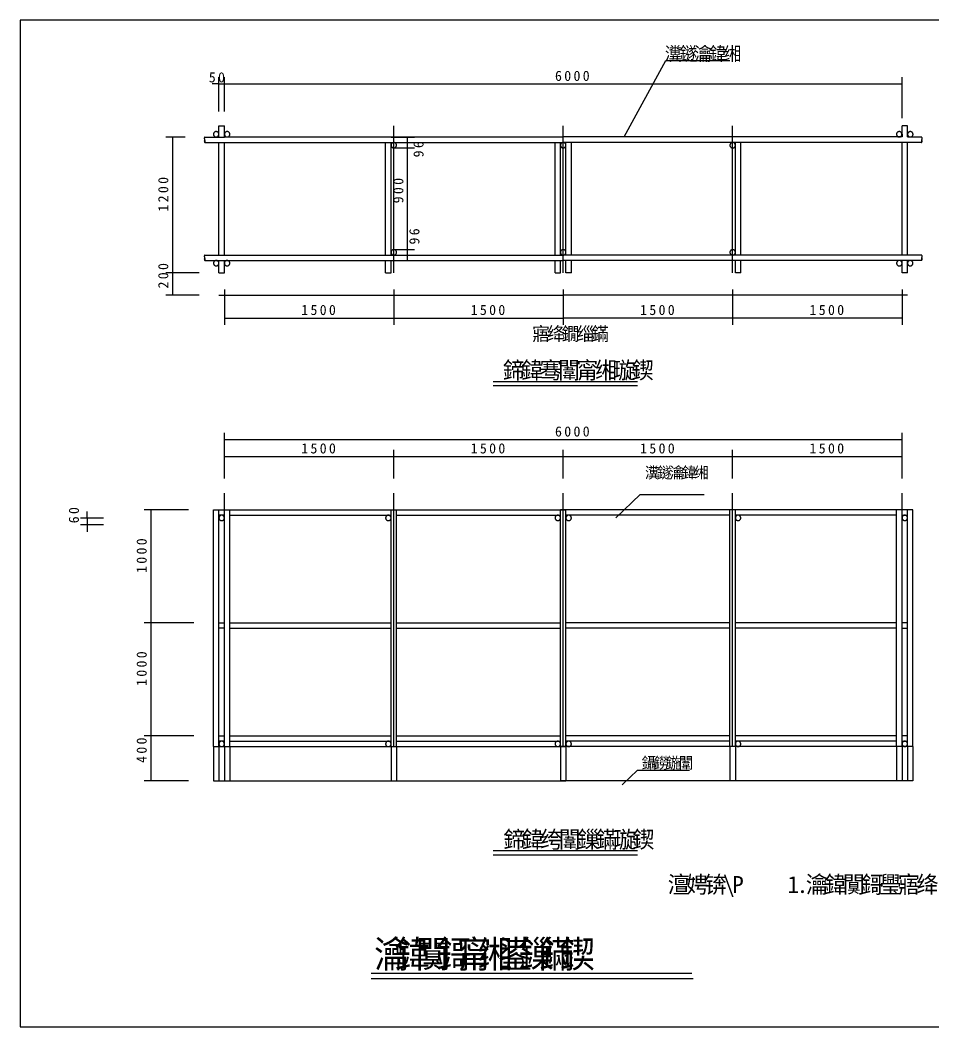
# Model space of a CAD drawing. Header units: metres. Extents: x 0 to 420, y 0 to 297.
# Drawn here: x 0 to 269.7, y 0 to 297 of the extents above; entities that cross this region are included whole.
import ezdxf

# ---------------------------------------------------------------- set-up
doc = ezdxf.new("R2010")
doc.units = ezdxf.units.M

msp = doc.modelspace()

# ---------------------------------------------------------------- linework, layer by layer
for p, q in [((420, 297), (0, 297)), ((0, 297), (0, 0)), ((178.27, 262.53), (190.55, 285.06)), ((190.55, 285.06), (209.43, 285.06)), ((58.64, 270.09), (58.64, 280.16)), ((60.27, 274.98), (60.27, 280.16)), ((60.3, 270.09), (60.3, 280.16)), ((260.27, 268.04), (260.27, 280.16)), ((58.64, 278.16), (56.64, 278.16)), ((58.64, 278.16), (60.3, 278.16)), ((60.27, 278.16), (260.27, 278.16)), ((60.3, 278.16), (62.3, 278.16)), ((58.67, 262.49), (58.67, 265.83)), ((58.67, 265.83), (60.27, 265.83)), ((60.27, 262.49), (60.27, 265.83)), ((110.27, 222.49), (110.27, 265.83)), ((160.27, 222.49), (160.27, 265.83)), ((160.27, 222.49), (160.27, 265.83)), ((210.27, 222.49), (210.27, 265.83)), ((260.27, 262.53), (260.27, 265.83)), ((261.87, 265.83), (260.27, 265.83)), ((261.87, 262.53), (261.87, 265.83)), ((48.67, 262.49), (42.98, 262.49)), ((44.98, 262.49), (44.98, 222.49)), ((54.47, 262.49), (60.27, 262.49)), ((60.27, 263.33), (60.27, 262.53)), ((60.3, 263.33), (60.27, 262.53)), ((60.27, 262.53), (160.27, 262.53)), ((60.27, 262.53), (61.1, 262.53)), ((109.47, 262.49), (116.35, 262.49)), ((114.35, 259.29), (114.35, 262.49)), ((260.27, 262.53), (160.27, 262.53)), ((260.27, 262.53), (259.44, 262.53)), ((260.24, 263.33), (260.27, 262.53)), ((260.27, 263.33), (260.27, 262.53)), ((266.07, 262.49), (261.87, 262.49)), ((54.47, 260.89), (160.27, 260.89)), ((58.67, 227.69), (58.67, 260.89)), ((60.27, 227.69), (60.27, 260.89)), ((107.87, 227.69), (107.87, 260.89)), ((109.47, 227.69), (109.47, 260.89)), ((110.27, 259.29), (116.35, 259.29)), ((110.27, 259.29), (116.35, 259.29)), ((114.35, 229.29), (114.35, 259.29)), ((157.87, 227.69), (157.87, 260.89)), ((159.47, 227.69), (159.47, 260.89)), ((266.07, 260.89), (160.27, 260.89)), ((161.07, 260.89), (160.27, 260.89)), ((161.07, 227.69), (161.07, 260.89)), ((162.67, 227.69), (162.67, 260.89)), ((211.07, 227.69), (211.07, 260.89)), ((212.67, 227.69), (212.67, 260.89)), ((260.27, 227.69), (260.27, 260.89)), ((261.87, 227.69), (261.87, 260.89)), ((266.07, 260.89), (261.87, 260.89)), ((110.27, 229.29), (116.35, 229.29)), ((110.27, 229.29), (116.35, 229.29)), ((114.35, 226.09), (114.35, 229.29)), ((54.47, 227.69), (160.27, 227.69)), ((54.47, 226.09), (160.27, 226.09)), ((58.67, 222.49), (58.67, 226.09)), ((60.27, 222.49), (60.27, 226.09)), ((107.87, 222.49), (107.87, 226.09)), ((109.47, 222.49), (109.47, 226.09)), ((109.47, 226.09), (116.35, 226.09)), ((157.87, 222.49), (157.87, 226.09)), ((159.47, 222.49), (159.47, 226.09)), ((266.07, 227.69), (160.27, 227.69)), ((161.07, 227.69), (160.27, 227.69)), ((266.07, 226.09), (160.27, 226.09)), ((161.07, 226.09), (160.27, 226.09)), ((161.07, 222.49), (161.07, 226.09)), ((162.67, 222.49), (162.67, 226.09)), ((211.07, 222.49), (211.07, 226.09)), ((212.67, 222.49), (212.67, 226.09)), ((260.27, 222.49), (260.27, 226.09)), ((266.07, 227.69), (261.87, 227.69)), ((266.07, 226.09), (261.87, 226.09)), ((261.87, 222.49), (261.87, 226.09)), ((52.87, 222.49), (42.97, 222.49)), ((52.87, 222.49), (42.98, 222.49)), ((44.97, 222.49), (44.97, 215.83)), ((58.67, 222.49), (60.27, 222.49)), ((107.87, 222.49), (109.47, 222.49)), ((157.87, 222.49), (159.47, 222.49)), ((162.67, 222.49), (161.07, 222.49)), ((212.67, 222.49), (211.07, 222.49)), ((261.87, 222.49), (260.27, 222.49)), ((60.27, 217.5), (60.27, 207.1)), ((110.27, 217.5), (110.27, 207.1)), ((110.27, 217.5), (110.27, 207.1)), ((160.27, 217.5), (160.27, 207.1)), ((160.27, 217.5), (160.27, 207.1)), ((210.27, 217.5), (210.27, 207.1)), ((210.27, 217.5), (210.27, 207.1)), ((260.27, 217.5), (260.27, 207.1)), ((52.87, 215.83), (42.97, 215.83)), ((58.67, 215.83), (160.27, 215.83)), ((261.87, 215.83), (160.27, 215.83)), ((60.27, 209.1), (110.27, 209.1)), ((110.27, 209.1), (160.27, 209.1)), ((210.27, 209.1), (160.27, 209.1)), ((260.27, 209.1), (210.27, 209.1)), ((139.56, 190.44), (182.19, 190.44)), ((139.56, 189.19), (182.19, 189.19)), ((60.27, 161.73), (60.27, 175.25)), ((260.27, 162.35), (260.27, 175.25)), ((60.27, 173.25), (260.27, 173.25)), ((60.27, 161.73), (60.27, 170.26)), ((110.27, 161.73), (110.27, 170.26)), ((110.27, 161.73), (110.27, 170.26)), ((160.27, 161.73), (160.27, 170.26)), ((160.27, 161.73), (160.27, 170.26)), ((210.27, 161.73), (210.27, 170.26)), ((210.27, 161.73), (210.27, 170.26)), ((260.27, 161.73), (260.27, 170.26)), ((60.27, 168.26), (110.27, 168.26)), ((110.27, 168.26), (160.27, 168.26)), ((160.27, 168.26), (210.27, 168.26)), ((210.27, 168.26), (260.27, 168.26)), ((60.27, 152.55), (60.27, 157.48)), ((110.27, 82.68), (110.27, 157.48)), ((160.27, 82.68), (160.27, 157.48)), ((160.27, 82.68), (160.27, 157.48)), ((160.27, 114.15), (160.27, 157.48)), ((160.27, 114.15), (160.27, 157.48)), ((210.27, 82.68), (210.27, 157.48)), ((260.27, 152.55), (260.27, 157.48)), ((175.77, 150.2), (183, 157.07)), ((183, 157.07), (201.88, 157.07)), ((19.81, 150.07), (19.81, 152.07)), ((49.64, 152.55), (36.6, 152.55)), ((38.6, 152.55), (38.6, 119.22)), ((57.07, 82.68), (57.07, 152.55)), ((57.07, 152.55), (161.07, 152.55)), ((58.67, 82.68), (58.67, 152.55)), ((58.67, 114.15), (58.67, 152.55)), ((60.27, 82.68), (60.27, 152.55)), ((61.87, 82.68), (61.87, 152.55)), ((109.47, 82.68), (109.47, 152.55)), ((111.07, 82.68), (111.07, 152.55)), ((263.47, 152.55), (159.47, 152.55)), ((159.47, 82.68), (159.47, 152.55)), ((159.47, 82.68), (159.47, 152.55)), ((161.07, 82.68), (161.07, 152.55)), ((161.07, 82.68), (161.07, 152.55)), ((209.47, 82.68), (209.47, 152.55)), ((211.07, 82.68), (211.07, 152.55)), ((258.67, 82.68), (258.67, 152.55)), ((260.27, 82.68), (260.27, 152.55)), ((261.87, 82.68), (261.87, 152.55)), ((261.87, 114.15), (261.87, 152.55)), ((263.47, 82.68), (263.47, 152.55)), ((24.56, 150.07), (17.81, 150.07)), ((19.81, 150.07), (19.81, 148.07)), ((60.27, 150.95), (58.67, 150.95)), ((61.87, 150.95), (109.47, 150.95)), ((111.07, 150.95), (159.47, 150.95)), ((209.47, 150.95), (161.07, 150.95)), ((258.67, 150.95), (211.07, 150.95)), ((260.27, 150.95), (261.87, 150.95)), ((24.56, 148.07), (17.81, 148.07)), ((19.81, 148.07), (19.81, 146.07)), ((51.24, 119.22), (36.6, 119.22)), ((51.24, 119.22), (36.6, 119.22)), ((38.6, 119.22), (38.6, 85.88)), ((58.67, 119.22), (60.27, 119.22)), ((61.87, 119.22), (109.47, 119.22)), ((111.07, 119.22), (159.47, 119.22)), ((209.47, 119.22), (161.07, 119.22)), ((258.67, 119.22), (211.07, 119.22)), ((261.87, 119.22), (260.27, 119.22)), ((60.27, 117.62), (58.67, 117.62)), ((61.87, 117.62), (109.47, 117.62)), ((111.07, 117.62), (159.47, 117.62)), ((209.47, 117.62), (161.07, 117.62)), ((258.67, 117.62), (211.07, 117.62)), ((260.27, 117.62), (261.87, 117.62)), ((51.24, 85.88), (36.6, 85.88)), ((51.24, 85.88), (36.6, 85.88)), ((38.6, 85.88), (38.6, 72.55)), ((58.67, 85.88), (60.27, 85.88)), ((60.27, 84.28), (58.67, 84.28)), ((61.87, 85.88), (109.47, 85.88)), ((61.87, 84.28), (109.47, 84.28)), ((111.07, 85.88), (159.47, 85.88)), ((111.07, 84.28), (159.47, 84.28)), ((209.47, 85.88), (161.07, 85.88)), ((209.47, 84.28), (161.07, 84.28)), ((258.67, 85.88), (211.07, 85.88)), ((258.67, 84.28), (211.07, 84.28)), ((261.87, 85.88), (260.27, 85.88)), ((260.27, 84.28), (261.87, 84.28)), ((57.07, 82.68), (161.07, 82.68)), ((57.07, 82.68), (57.07, 72.55)), ((58.67, 82.68), (58.67, 72.55)), ((60.27, 82.68), (60.27, 72.55)), ((61.87, 82.68), (61.87, 72.55)), ((109.47, 82.68), (109.47, 72.55)), ((111.07, 82.68), (111.07, 72.55)), ((263.47, 82.68), (159.47, 82.68)), ((159.47, 82.68), (159.47, 72.55)), ((159.47, 81.08), (159.47, 72.55)), ((161.07, 82.68), (161.07, 72.55)), ((161.07, 82.68), (161.07, 72.55)), ((209.47, 82.68), (209.47, 72.55)), ((211.07, 82.68), (211.07, 72.55)), ((258.67, 82.68), (258.67, 72.55)), ((260.27, 82.68), (260.27, 72.55)), ((261.87, 82.68), (261.87, 72.55)), ((263.47, 82.68), (263.47, 72.55)), ((177.69, 71.39), (182.24, 75.72)), ((182.24, 75.72), (197.54, 75.72)), ((49.64, 72.55), (36.6, 72.55)), ((57.07, 72.55), (161.07, 72.55)), ((263.47, 72.55), (159.47, 72.55)), ((139.56, 52.04), (182.19, 52.04)), ((139.56, 50.78), (182.19, 50.78)), ((103.63, 15.83), (198.24, 15.83)), ((103.63, 14.24), (198.67, 14.24)), ((0, 0), (420, 0))]:
    msp.add_line(p, q)
for points in [[(54.47, 262.49), (54.44, 262.44), (54.41, 262.38), (54.38, 262.31), (54.37, 262.24), (54.36, 262.17), (54.35, 262.09), (54.36, 262.02), (54.37, 261.95), (54.38, 261.88), (54.41, 261.81), (54.44, 261.74), (54.47, 261.7)], [(54.47, 261.7), (54.46, 261.68), (54.43, 261.61), (54.4, 261.53), (54.38, 261.45), (54.37, 261.37), (54.36, 261.29), (54.37, 261.21), (54.38, 261.13), (54.4, 261.06), (54.43, 260.98), (54.46, 260.91), (54.47, 260.89)], [(54.47, 260.89), (54.49, 260.94), (54.53, 261), (54.55, 261.07), (54.57, 261.15), (54.58, 261.22), (54.58, 261.3), (54.58, 261.37), (54.57, 261.44), (54.55, 261.52), (54.53, 261.59), (54.49, 261.65), (54.47, 261.7)], [(58.64, 263.33), (58.63, 263.4), (58.62, 263.48), (58.6, 263.56), (58.58, 263.63), (58.54, 263.7), (58.5, 263.77), (58.46, 263.83), (58.4, 263.89), (58.34, 263.94), (58.28, 263.99), (58.21, 264.03), (58.14, 264.06), (58.07, 264.09), (57.99, 264.11), (57.92, 264.12), (57.84, 264.13), (57.76, 264.12), (57.68, 264.11), (57.61, 264.09), (57.53, 264.06), (57.46, 264.03), (57.39, 263.99), (57.33, 263.94), (57.27, 263.89), (57.22, 263.83), (57.17, 263.77), (57.13, 263.7), (57.1, 263.63), (57.07, 263.56), (57.05, 263.48), (57.04, 263.4), (57.04, 263.33), (57.04, 263.25), (57.05, 263.17), (57.07, 263.09), (57.1, 263.02), (57.13, 262.95), (57.17, 262.88), (57.22, 262.82), (57.27, 262.76), (57.33, 262.71), (57.39, 262.66), (57.46, 262.62), (57.53, 262.59), (57.61, 262.56), (57.68, 262.54), (57.76, 262.53), (57.84, 262.53), (57.92, 262.53), (57.99, 262.54), (58.07, 262.56), (58.14, 262.59), (58.21, 262.62), (58.28, 262.66), (58.34, 262.71), (58.4, 262.76), (58.46, 262.82), (58.5, 262.88), (58.54, 262.95), (58.58, 263.02), (58.6, 263.09), (58.62, 263.17), (58.63, 263.25), (58.64, 263.33)], [(61.9, 263.33), (61.9, 263.4), (61.89, 263.48), (61.87, 263.56), (61.84, 263.63), (61.81, 263.7), (61.77, 263.77), (61.72, 263.83), (61.67, 263.89), (61.61, 263.94), (61.55, 263.99), (61.48, 264.03), (61.41, 264.06), (61.34, 264.09), (61.26, 264.11), (61.18, 264.12), (61.1, 264.13), (61.03, 264.12), (60.95, 264.11), (60.87, 264.09), (60.8, 264.06), (60.73, 264.03), (60.66, 263.99), (60.6, 263.94), (60.54, 263.89), (60.49, 263.83), (60.44, 263.77), (60.4, 263.7), (60.36, 263.63), (60.34, 263.56), (60.32, 263.48), (60.31, 263.4), (60.3, 263.33), (60.31, 263.25), (60.32, 263.17), (60.34, 263.09), (60.36, 263.02), (60.4, 262.95), (60.44, 262.88), (60.49, 262.82), (60.54, 262.76), (60.6, 262.71), (60.66, 262.66), (60.73, 262.62), (60.8, 262.59), (60.87, 262.56), (60.95, 262.54), (61.03, 262.53), (61.1, 262.53), (61.18, 262.53), (61.26, 262.54), (61.34, 262.56), (61.41, 262.59), (61.48, 262.62), (61.55, 262.66), (61.61, 262.71), (61.67, 262.76), (61.72, 262.82), (61.77, 262.88), (61.81, 262.95), (61.84, 263.02), (61.87, 263.09), (61.89, 263.17), (61.9, 263.25), (61.9, 263.33)], [(260.24, 263.33), (260.23, 263.4), (260.22, 263.48), (260.2, 263.56), (260.18, 263.63), (260.14, 263.7), (260.1, 263.77), (260.06, 263.83), (260, 263.89), (259.94, 263.94), (259.88, 263.99), (259.81, 264.03), (259.74, 264.06), (259.67, 264.09), (259.59, 264.11), (259.52, 264.12), (259.44, 264.13), (259.36, 264.12), (259.28, 264.11), (259.21, 264.09), (259.13, 264.06), (259.06, 264.03), (258.99, 263.99), (258.93, 263.94), (258.87, 263.89), (258.82, 263.83), (258.77, 263.77), (258.73, 263.7), (258.7, 263.63), (258.67, 263.56), (258.65, 263.48), (258.64, 263.4), (258.64, 263.33), (258.64, 263.25), (258.65, 263.17), (258.67, 263.09), (258.7, 263.02), (258.73, 262.95), (258.77, 262.88), (258.82, 262.82), (258.87, 262.76), (258.93, 262.71), (258.99, 262.66), (259.06, 262.62), (259.13, 262.59), (259.21, 262.56), (259.28, 262.54), (259.36, 262.53), (259.44, 262.53), (259.52, 262.53), (259.59, 262.54), (259.67, 262.56), (259.74, 262.59), (259.81, 262.62), (259.88, 262.66), (259.94, 262.71), (260, 262.76), (260.06, 262.82), (260.1, 262.88), (260.14, 262.95), (260.18, 263.02), (260.2, 263.09), (260.22, 263.17), (260.23, 263.25), (260.24, 263.33)], [(263.5, 263.33), (263.5, 263.4), (263.49, 263.48), (263.47, 263.56), (263.44, 263.63), (263.41, 263.7), (263.37, 263.77), (263.32, 263.83), (263.27, 263.89), (263.21, 263.94), (263.15, 263.99), (263.08, 264.03), (263.01, 264.06), (262.94, 264.09), (262.86, 264.11), (262.78, 264.12), (262.7, 264.13), (262.63, 264.12), (262.55, 264.11), (262.47, 264.09), (262.4, 264.06), (262.33, 264.03), (262.26, 263.99), (262.2, 263.94), (262.14, 263.89), (262.09, 263.83), (262.04, 263.77), (262, 263.7), (261.96, 263.63), (261.94, 263.56), (261.92, 263.48), (261.91, 263.4), (261.9, 263.33), (261.91, 263.25), (261.92, 263.17), (261.94, 263.09), (261.96, 263.02), (262, 262.95), (262.04, 262.88), (262.09, 262.82), (262.14, 262.76), (262.2, 262.71), (262.26, 262.66), (262.33, 262.62), (262.4, 262.59), (262.47, 262.56), (262.55, 262.54), (262.63, 262.53), (262.7, 262.53), (262.78, 262.53), (262.86, 262.54), (262.94, 262.56), (263.01, 262.59), (263.08, 262.62), (263.15, 262.66), (263.21, 262.71), (263.27, 262.76), (263.32, 262.82), (263.37, 262.88), (263.41, 262.95), (263.44, 263.02), (263.47, 263.09), (263.49, 263.17), (263.5, 263.25), (263.5, 263.33)], [(266.07, 261.7), (266.05, 261.65), (266.01, 261.59), (265.99, 261.52), (265.97, 261.44), (265.96, 261.37), (265.96, 261.3), (265.96, 261.22), (265.97, 261.15), (265.99, 261.07), (266.01, 261), (266.05, 260.94), (266.07, 260.89)], [(266.07, 261.7), (266.1, 261.74), (266.13, 261.81), (266.16, 261.88), (266.17, 261.95), (266.18, 262.02), (266.19, 262.09), (266.18, 262.17), (266.17, 262.24), (266.16, 262.31), (266.13, 262.38), (266.1, 262.44), (266.07, 262.49)], [(266.07, 260.89), (266.08, 260.91), (266.12, 260.98), (266.14, 261.06), (266.16, 261.13), (266.17, 261.21), (266.18, 261.29), (266.17, 261.37), (266.16, 261.45), (266.14, 261.53), (266.12, 261.61), (266.08, 261.68), (266.07, 261.7)], [(111.07, 260.09), (111.07, 260.17), (111.06, 260.25), (111.04, 260.32), (111.01, 260.4), (110.98, 260.47), (110.94, 260.54), (110.89, 260.6), (110.84, 260.66), (110.78, 260.71), (110.72, 260.76), (110.65, 260.8), (110.58, 260.83), (110.5, 260.86), (110.43, 260.88), (110.35, 260.89), (110.27, 260.89), (110.19, 260.89), (110.11, 260.88), (110.04, 260.86), (109.96, 260.83), (109.89, 260.8), (109.83, 260.76), (109.76, 260.71), (109.7, 260.66), (109.65, 260.6), (109.61, 260.54), (109.57, 260.47), (109.53, 260.4), (109.51, 260.32), (109.49, 260.25), (109.47, 260.17), (109.47, 260.09), (109.47, 260.01), (109.49, 259.94), (109.51, 259.86), (109.53, 259.79), (109.57, 259.71), (109.61, 259.65), (109.65, 259.58), (109.7, 259.53), (109.76, 259.47), (109.83, 259.43), (109.89, 259.39), (109.96, 259.35), (110.04, 259.33), (110.11, 259.31), (110.19, 259.3), (110.27, 259.29), (110.35, 259.3), (110.43, 259.31), (110.5, 259.33), (110.58, 259.35), (110.65, 259.39), (110.72, 259.43), (110.78, 259.47), (110.84, 259.53), (110.89, 259.58), (110.94, 259.65), (110.98, 259.71), (111.01, 259.79), (111.04, 259.86), (111.06, 259.94), (111.07, 260.01), (111.07, 260.09)], [(161.07, 260.09), (161.07, 260.17), (161.06, 260.25), (161.04, 260.32), (161.01, 260.4), (160.98, 260.47), (160.94, 260.54), (160.89, 260.6), (160.84, 260.66), (160.78, 260.71), (160.72, 260.76), (160.65, 260.8), (160.58, 260.83), (160.5, 260.86), (160.43, 260.88), (160.35, 260.89), (160.27, 260.89), (160.19, 260.89), (160.11, 260.88), (160.04, 260.86), (159.96, 260.83), (159.89, 260.8), (159.83, 260.76), (159.76, 260.71), (159.7, 260.66), (159.65, 260.6), (159.61, 260.54), (159.57, 260.47), (159.53, 260.4), (159.51, 260.32), (159.49, 260.25), (159.47, 260.17), (159.47, 260.09), (159.47, 260.01), (159.49, 259.94), (159.51, 259.86), (159.53, 259.79), (159.57, 259.71), (159.61, 259.65), (159.65, 259.58), (159.7, 259.53), (159.76, 259.47), (159.83, 259.43), (159.89, 259.39), (159.96, 259.35), (160.04, 259.33), (160.11, 259.31), (160.19, 259.3), (160.27, 259.29), (160.35, 259.3), (160.43, 259.31), (160.5, 259.33), (160.58, 259.35), (160.65, 259.39), (160.72, 259.43), (160.78, 259.47), (160.84, 259.53), (160.89, 259.58), (160.94, 259.65), (160.98, 259.71), (161.01, 259.79), (161.04, 259.86), (161.06, 259.94), (161.07, 260.01), (161.07, 260.09)], [(161.07, 260.09), (161.07, 260.17), (161.06, 260.25), (161.04, 260.32), (161.01, 260.4), (160.98, 260.47), (160.94, 260.54), (160.89, 260.6), (160.84, 260.66), (160.78, 260.71), (160.72, 260.76), (160.65, 260.8), (160.58, 260.83), (160.5, 260.86), (160.43, 260.88), (160.35, 260.89), (160.27, 260.89), (160.19, 260.89), (160.11, 260.88), (160.04, 260.86), (159.96, 260.83), (159.89, 260.8), (159.83, 260.76), (159.76, 260.71), (159.7, 260.66), (159.65, 260.6), (159.61, 260.54), (159.57, 260.47), (159.53, 260.4), (159.51, 260.32), (159.49, 260.25), (159.47, 260.17), (159.47, 260.09), (159.47, 260.01), (159.49, 259.94), (159.51, 259.86), (159.53, 259.79), (159.57, 259.71), (159.61, 259.65), (159.65, 259.58), (159.7, 259.53), (159.76, 259.47), (159.83, 259.43), (159.89, 259.39), (159.96, 259.35), (160.04, 259.33), (160.11, 259.31), (160.19, 259.3), (160.27, 259.29), (160.35, 259.3), (160.43, 259.31), (160.5, 259.33), (160.58, 259.35), (160.65, 259.39), (160.72, 259.43), (160.78, 259.47), (160.84, 259.53), (160.89, 259.58), (160.94, 259.65), (160.98, 259.71), (161.01, 259.79), (161.04, 259.86), (161.06, 259.94), (161.07, 260.01), (161.07, 260.09)], [(211.07, 260.09), (211.07, 260.17), (211.06, 260.25), (211.04, 260.32), (211.01, 260.4), (210.98, 260.47), (210.94, 260.54), (210.89, 260.6), (210.84, 260.66), (210.78, 260.71), (210.72, 260.76), (210.65, 260.8), (210.58, 260.83), (210.5, 260.86), (210.43, 260.88), (210.35, 260.89), (210.27, 260.89), (210.19, 260.89), (210.11, 260.88), (210.04, 260.86), (209.96, 260.83), (209.89, 260.8), (209.83, 260.76), (209.76, 260.71), (209.7, 260.66), (209.65, 260.6), (209.61, 260.54), (209.57, 260.47), (209.53, 260.4), (209.51, 260.32), (209.49, 260.25), (209.47, 260.17), (209.47, 260.09), (209.47, 260.01), (209.49, 259.94), (209.51, 259.86), (209.53, 259.79), (209.57, 259.71), (209.61, 259.65), (209.65, 259.58), (209.7, 259.53), (209.76, 259.47), (209.83, 259.43), (209.89, 259.39), (209.96, 259.35), (210.04, 259.33), (210.11, 259.31), (210.19, 259.3), (210.27, 259.29), (210.35, 259.3), (210.43, 259.31), (210.5, 259.33), (210.58, 259.35), (210.65, 259.39), (210.72, 259.43), (210.78, 259.47), (210.84, 259.53), (210.89, 259.58), (210.94, 259.65), (210.98, 259.71), (211.01, 259.79), (211.04, 259.86), (211.06, 259.94), (211.07, 260.01), (211.07, 260.09)], [(111.07, 228.49), (111.07, 228.57), (111.06, 228.65), (111.04, 228.72), (111.01, 228.8), (110.98, 228.87), (110.94, 228.94), (110.89, 229), (110.84, 229.06), (110.78, 229.11), (110.72, 229.16), (110.65, 229.2), (110.58, 229.23), (110.5, 229.26), (110.43, 229.28), (110.35, 229.29), (110.27, 229.29), (110.19, 229.29), (110.11, 229.28), (110.04, 229.26), (109.96, 229.23), (109.89, 229.2), (109.83, 229.16), (109.76, 229.11), (109.7, 229.06), (109.65, 229), (109.61, 228.94), (109.57, 228.87), (109.53, 228.8), (109.51, 228.72), (109.49, 228.65), (109.47, 228.57), (109.47, 228.49), (109.47, 228.41), (109.49, 228.34), (109.51, 228.26), (109.53, 228.19), (109.57, 228.11), (109.61, 228.05), (109.65, 227.98), (109.7, 227.93), (109.76, 227.87), (109.83, 227.83), (109.89, 227.79), (109.96, 227.75), (110.04, 227.73), (110.11, 227.71), (110.19, 227.7), (110.27, 227.69), (110.35, 227.7), (110.43, 227.71), (110.5, 227.73), (110.58, 227.75), (110.65, 227.79), (110.72, 227.83), (110.78, 227.87), (110.84, 227.93), (110.89, 227.98), (110.94, 228.05), (110.98, 228.11), (111.01, 228.19), (111.04, 228.26), (111.06, 228.34), (111.07, 228.41), (111.07, 228.49)], [(161.07, 228.49), (161.07, 228.57), (161.06, 228.65), (161.04, 228.72), (161.01, 228.8), (160.98, 228.87), (160.94, 228.94), (160.89, 229), (160.84, 229.06), (160.78, 229.11), (160.72, 229.16), (160.65, 229.2), (160.58, 229.23), (160.5, 229.26), (160.43, 229.28), (160.35, 229.29), (160.27, 229.29), (160.19, 229.29), (160.11, 229.28), (160.04, 229.26), (159.96, 229.23), (159.89, 229.2), (159.83, 229.16), (159.76, 229.11), (159.7, 229.06), (159.65, 229), (159.61, 228.94), (159.57, 228.87), (159.53, 228.8), (159.51, 228.72), (159.49, 228.65), (159.47, 228.57), (159.47, 228.49), (159.47, 228.41), (159.49, 228.34), (159.51, 228.26), (159.53, 228.19), (159.57, 228.11), (159.61, 228.05), (159.65, 227.98), (159.7, 227.93), (159.76, 227.87), (159.83, 227.83), (159.89, 227.79), (159.96, 227.75), (160.04, 227.73), (160.11, 227.71), (160.19, 227.7), (160.27, 227.69), (160.35, 227.7), (160.43, 227.71), (160.5, 227.73), (160.58, 227.75), (160.65, 227.79), (160.72, 227.83), (160.78, 227.87), (160.84, 227.93), (160.89, 227.98), (160.94, 228.05), (160.98, 228.11), (161.01, 228.19), (161.04, 228.26), (161.06, 228.34), (161.07, 228.41), (161.07, 228.49)], [(161.07, 228.49), (161.07, 228.57), (161.06, 228.65), (161.04, 228.72), (161.01, 228.8), (160.98, 228.87), (160.94, 228.94), (160.89, 229), (160.84, 229.06), (160.78, 229.11), (160.72, 229.16), (160.65, 229.2), (160.58, 229.23), (160.5, 229.26), (160.43, 229.28), (160.35, 229.29), (160.27, 229.29), (160.19, 229.29), (160.11, 229.28), (160.04, 229.26), (159.96, 229.23), (159.89, 229.2), (159.83, 229.16), (159.76, 229.11), (159.7, 229.06), (159.65, 229), (159.61, 228.94), (159.57, 228.87), (159.53, 228.8), (159.51, 228.72), (159.49, 228.65), (159.47, 228.57), (159.47, 228.49), (159.47, 228.41), (159.49, 228.34), (159.51, 228.26), (159.53, 228.19), (159.57, 228.11), (159.61, 228.05), (159.65, 227.98), (159.7, 227.93), (159.76, 227.87), (159.83, 227.83), (159.89, 227.79), (159.96, 227.75), (160.04, 227.73), (160.11, 227.71), (160.19, 227.7), (160.27, 227.69), (160.35, 227.7), (160.43, 227.71), (160.5, 227.73), (160.58, 227.75), (160.65, 227.79), (160.72, 227.83), (160.78, 227.87), (160.84, 227.93), (160.89, 227.98), (160.94, 228.05), (160.98, 228.11), (161.01, 228.19), (161.04, 228.26), (161.06, 228.34), (161.07, 228.41), (161.07, 228.49)], [(211.07, 228.49), (211.07, 228.57), (211.06, 228.65), (211.04, 228.72), (211.01, 228.8), (210.98, 228.87), (210.94, 228.94), (210.89, 229), (210.84, 229.06), (210.78, 229.11), (210.72, 229.16), (210.65, 229.2), (210.58, 229.23), (210.5, 229.26), (210.43, 229.28), (210.35, 229.29), (210.27, 229.29), (210.19, 229.29), (210.11, 229.28), (210.04, 229.26), (209.96, 229.23), (209.89, 229.2), (209.83, 229.16), (209.76, 229.11), (209.7, 229.06), (209.65, 229), (209.61, 228.94), (209.57, 228.87), (209.53, 228.8), (209.51, 228.72), (209.49, 228.65), (209.47, 228.57), (209.47, 228.49), (209.47, 228.41), (209.49, 228.34), (209.51, 228.26), (209.53, 228.19), (209.57, 228.11), (209.61, 228.05), (209.65, 227.98), (209.7, 227.93), (209.76, 227.87), (209.83, 227.83), (209.89, 227.79), (209.96, 227.75), (210.04, 227.73), (210.11, 227.71), (210.19, 227.7), (210.27, 227.69), (210.35, 227.7), (210.43, 227.71), (210.5, 227.73), (210.58, 227.75), (210.65, 227.79), (210.72, 227.83), (210.78, 227.87), (210.84, 227.93), (210.89, 227.98), (210.94, 228.05), (210.98, 228.11), (211.01, 228.19), (211.04, 228.26), (211.06, 228.34), (211.07, 228.41), (211.07, 228.49)], [(54.47, 227.69), (54.44, 227.64), (54.41, 227.58), (54.38, 227.51), (54.37, 227.44), (54.36, 227.37), (54.35, 227.29), (54.36, 227.22), (54.37, 227.15), (54.38, 227.08), (54.41, 227.01), (54.44, 226.94), (54.47, 226.9)], [(54.47, 226.9), (54.46, 226.88), (54.43, 226.81), (54.4, 226.73), (54.38, 226.65), (54.37, 226.57), (54.36, 226.49), (54.37, 226.41), (54.38, 226.33), (54.4, 226.26), (54.43, 226.18), (54.46, 226.11), (54.47, 226.09)], [(54.47, 226.09), (54.49, 226.14), (54.53, 226.2), (54.55, 226.27), (54.57, 226.35), (54.58, 226.42), (54.58, 226.5), (54.58, 226.57), (54.57, 226.64), (54.55, 226.72), (54.53, 226.79), (54.49, 226.85), (54.47, 226.9)], [(58.67, 225.29), (58.67, 225.37), (58.66, 225.45), (58.64, 225.52), (58.61, 225.6), (58.58, 225.67), (58.54, 225.74), (58.49, 225.8), (58.44, 225.86), (58.38, 225.91), (58.32, 225.96), (58.25, 226), (58.18, 226.03), (58.1, 226.06), (58.03, 226.08), (57.95, 226.09), (57.87, 226.09), (57.79, 226.09), (57.71, 226.08), (57.64, 226.06), (57.56, 226.03), (57.49, 226), (57.43, 225.96), (57.36, 225.91), (57.3, 225.86), (57.25, 225.8), (57.21, 225.74), (57.17, 225.67), (57.13, 225.6), (57.11, 225.52), (57.09, 225.45), (57.07, 225.37), (57.07, 225.29), (57.07, 225.21), (57.09, 225.14), (57.11, 225.06), (57.13, 224.99), (57.17, 224.91), (57.21, 224.85), (57.25, 224.78), (57.3, 224.73), (57.36, 224.67), (57.43, 224.63), (57.49, 224.59), (57.56, 224.55), (57.64, 224.53), (57.71, 224.51), (57.79, 224.5), (57.87, 224.49), (57.95, 224.5), (58.03, 224.51), (58.1, 224.53), (58.18, 224.55), (58.25, 224.59), (58.32, 224.63), (58.38, 224.67), (58.44, 224.73), (58.49, 224.78), (58.54, 224.85), (58.58, 224.91), (58.61, 224.99), (58.64, 225.06), (58.66, 225.14), (58.67, 225.21), (58.67, 225.29)], [(61.87, 225.29), (61.87, 225.37), (61.86, 225.45), (61.84, 225.52), (61.81, 225.6), (61.78, 225.67), (61.74, 225.74), (61.69, 225.8), (61.64, 225.86), (61.58, 225.91), (61.52, 225.96), (61.45, 226), (61.38, 226.03), (61.3, 226.06), (61.23, 226.08), (61.15, 226.09), (61.07, 226.09), (60.99, 226.09), (60.91, 226.08), (60.84, 226.06), (60.76, 226.03), (60.69, 226), (60.63, 225.96), (60.56, 225.91), (60.5, 225.86), (60.45, 225.8), (60.41, 225.74), (60.37, 225.67), (60.33, 225.6), (60.31, 225.52), (60.29, 225.45), (60.27, 225.37), (60.27, 225.29), (60.27, 225.21), (60.29, 225.14), (60.31, 225.06), (60.33, 224.99), (60.37, 224.91), (60.41, 224.85), (60.45, 224.78), (60.5, 224.73), (60.56, 224.67), (60.63, 224.63), (60.69, 224.59), (60.76, 224.55), (60.84, 224.53), (60.91, 224.51), (60.99, 224.5), (61.07, 224.49), (61.15, 224.5), (61.23, 224.51), (61.3, 224.53), (61.38, 224.55), (61.45, 224.59), (61.52, 224.63), (61.58, 224.67), (61.64, 224.73), (61.69, 224.78), (61.74, 224.85), (61.78, 224.91), (61.81, 224.99), (61.84, 225.06), (61.86, 225.14), (61.87, 225.21), (61.87, 225.29)], [(260.27, 225.29), (260.27, 225.37), (260.26, 225.45), (260.24, 225.52), (260.21, 225.6), (260.18, 225.67), (260.14, 225.74), (260.09, 225.8), (260.04, 225.86), (259.98, 225.91), (259.92, 225.96), (259.85, 226), (259.78, 226.03), (259.7, 226.06), (259.63, 226.08), (259.55, 226.09), (259.47, 226.09), (259.39, 226.09), (259.31, 226.08), (259.24, 226.06), (259.16, 226.03), (259.09, 226), (259.03, 225.96), (258.96, 225.91), (258.9, 225.86), (258.85, 225.8), (258.81, 225.74), (258.77, 225.67), (258.73, 225.6), (258.71, 225.52), (258.69, 225.45), (258.67, 225.37), (258.67, 225.29), (258.67, 225.21), (258.69, 225.14), (258.71, 225.06), (258.73, 224.99), (258.77, 224.91), (258.81, 224.85), (258.85, 224.78), (258.9, 224.73), (258.96, 224.67), (259.03, 224.63), (259.09, 224.59), (259.16, 224.55), (259.24, 224.53), (259.31, 224.51), (259.39, 224.5), (259.47, 224.49), (259.55, 224.5), (259.63, 224.51), (259.7, 224.53), (259.78, 224.55), (259.85, 224.59), (259.92, 224.63), (259.98, 224.67), (260.04, 224.73), (260.09, 224.78), (260.14, 224.85), (260.18, 224.91), (260.21, 224.99), (260.24, 225.06), (260.26, 225.14), (260.27, 225.21), (260.27, 225.29)], [(263.47, 225.29), (263.47, 225.37), (263.46, 225.45), (263.44, 225.52), (263.41, 225.6), (263.38, 225.67), (263.34, 225.74), (263.29, 225.8), (263.24, 225.86), (263.18, 225.91), (263.12, 225.96), (263.05, 226), (262.98, 226.03), (262.9, 226.06), (262.83, 226.08), (262.75, 226.09), (262.67, 226.09), (262.59, 226.09), (262.51, 226.08), (262.44, 226.06), (262.36, 226.03), (262.29, 226), (262.23, 225.96), (262.16, 225.91), (262.1, 225.86), (262.05, 225.8), (262.01, 225.74), (261.97, 225.67), (261.93, 225.6), (261.91, 225.52), (261.89, 225.45), (261.87, 225.37), (261.87, 225.29), (261.87, 225.21), (261.89, 225.14), (261.91, 225.06), (261.93, 224.99), (261.97, 224.91), (262.01, 224.85), (262.05, 224.78), (262.1, 224.73), (262.16, 224.67), (262.23, 224.63), (262.29, 224.59), (262.36, 224.55), (262.44, 224.53), (262.51, 224.51), (262.59, 224.5), (262.67, 224.49), (262.75, 224.5), (262.83, 224.51), (262.9, 224.53), (262.98, 224.55), (263.05, 224.59), (263.12, 224.63), (263.18, 224.67), (263.24, 224.73), (263.29, 224.78), (263.34, 224.85), (263.38, 224.91), (263.41, 224.99), (263.44, 225.06), (263.46, 225.14), (263.47, 225.21), (263.47, 225.29)], [(266.07, 226.9), (266.05, 226.85), (266.01, 226.79), (265.99, 226.72), (265.97, 226.64), (265.96, 226.57), (265.96, 226.5), (265.96, 226.42), (265.97, 226.35), (265.99, 226.27), (266.01, 226.2), (266.05, 226.14), (266.07, 226.09)], [(266.07, 226.9), (266.1, 226.94), (266.13, 227.01), (266.16, 227.08), (266.17, 227.15), (266.18, 227.22), (266.19, 227.29), (266.18, 227.37), (266.17, 227.44), (266.16, 227.51), (266.13, 227.58), (266.1, 227.64), (266.07, 227.69)], [(266.07, 226.09), (266.08, 226.11), (266.12, 226.18), (266.14, 226.26), (266.16, 226.33), (266.17, 226.41), (266.18, 226.49), (266.17, 226.57), (266.16, 226.65), (266.14, 226.73), (266.12, 226.81), (266.08, 226.88), (266.07, 226.9)], [(60.27, 150.15), (60.27, 150.23), (60.26, 150.3), (60.24, 150.38), (60.21, 150.45), (60.18, 150.53), (60.14, 150.59), (60.09, 150.66), (60.04, 150.71), (59.98, 150.77), (59.92, 150.81), (59.85, 150.85), (59.78, 150.89), (59.7, 150.91), (59.63, 150.93), (59.55, 150.94), (59.47, 150.95), (59.39, 150.94), (59.31, 150.93), (59.24, 150.91), (59.16, 150.89), (59.09, 150.85), (59.03, 150.81), (58.96, 150.77), (58.9, 150.71), (58.85, 150.66), (58.81, 150.59), (58.77, 150.53), (58.73, 150.45), (58.71, 150.38), (58.69, 150.3), (58.67, 150.23), (58.67, 150.15), (58.67, 150.07), (58.69, 149.99), (58.71, 149.92), (58.73, 149.84), (58.77, 149.77), (58.81, 149.7), (58.85, 149.64), (58.9, 149.58), (58.96, 149.53), (59.03, 149.48), (59.09, 149.44), (59.16, 149.41), (59.24, 149.38), (59.31, 149.36), (59.39, 149.35), (59.47, 149.35), (59.55, 149.35), (59.63, 149.36), (59.7, 149.38), (59.78, 149.41), (59.85, 149.44), (59.92, 149.48), (59.98, 149.53), (60.04, 149.58), (60.09, 149.64), (60.14, 149.7), (60.18, 149.77), (60.21, 149.84), (60.24, 149.92), (60.26, 149.99), (60.27, 150.07), (60.27, 150.15)], [(109.47, 150.15), (109.47, 150.23), (109.46, 150.3), (109.44, 150.38), (109.41, 150.45), (109.38, 150.53), (109.34, 150.59), (109.29, 150.66), (109.24, 150.71), (109.18, 150.77), (109.12, 150.81), (109.05, 150.85), (108.98, 150.89), (108.9, 150.91), (108.83, 150.93), (108.75, 150.94), (108.67, 150.95), (108.59, 150.94), (108.51, 150.93), (108.44, 150.91), (108.36, 150.89), (108.29, 150.85), (108.23, 150.81), (108.16, 150.77), (108.1, 150.71), (108.05, 150.66), (108.01, 150.59), (107.97, 150.53), (107.93, 150.45), (107.91, 150.38), (107.89, 150.3), (107.87, 150.23), (107.87, 150.15), (107.87, 150.07), (107.89, 149.99), (107.91, 149.92), (107.93, 149.84), (107.97, 149.77), (108.01, 149.7), (108.05, 149.64), (108.1, 149.58), (108.16, 149.53), (108.23, 149.48), (108.29, 149.44), (108.36, 149.41), (108.44, 149.38), (108.51, 149.36), (108.59, 149.35), (108.67, 149.35), (108.75, 149.35), (108.83, 149.36), (108.9, 149.38), (108.98, 149.41), (109.05, 149.44), (109.12, 149.48), (109.18, 149.53), (109.24, 149.58), (109.29, 149.64), (109.34, 149.7), (109.38, 149.77), (109.41, 149.84), (109.44, 149.92), (109.46, 149.99), (109.47, 150.07), (109.47, 150.15)], [(159.47, 150.15), (159.47, 150.23), (159.46, 150.3), (159.44, 150.38), (159.41, 150.45), (159.38, 150.53), (159.34, 150.59), (159.29, 150.66), (159.24, 150.71), (159.18, 150.77), (159.12, 150.81), (159.05, 150.85), (158.98, 150.89), (158.9, 150.91), (158.83, 150.93), (158.75, 150.94), (158.67, 150.95), (158.59, 150.94), (158.51, 150.93), (158.44, 150.91), (158.36, 150.89), (158.29, 150.85), (158.23, 150.81), (158.16, 150.77), (158.1, 150.71), (158.05, 150.66), (158.01, 150.59), (157.97, 150.53), (157.93, 150.45), (157.91, 150.38), (157.89, 150.3), (157.87, 150.23), (157.87, 150.15), (157.87, 150.07), (157.89, 149.99), (157.91, 149.92), (157.93, 149.84), (157.97, 149.77), (158.01, 149.7), (158.05, 149.64), (158.1, 149.58), (158.16, 149.53), (158.23, 149.48), (158.29, 149.44), (158.36, 149.41), (158.44, 149.38), (158.51, 149.36), (158.59, 149.35), (158.67, 149.35), (158.75, 149.35), (158.83, 149.36), (158.9, 149.38), (158.98, 149.41), (159.05, 149.44), (159.12, 149.48), (159.18, 149.53), (159.24, 149.58), (159.29, 149.64), (159.34, 149.7), (159.38, 149.77), (159.41, 149.84), (159.44, 149.92), (159.46, 149.99), (159.47, 150.07), (159.47, 150.15)], [(162.67, 150.15), (162.67, 150.23), (162.66, 150.3), (162.64, 150.38), (162.61, 150.45), (162.58, 150.53), (162.54, 150.59), (162.49, 150.66), (162.44, 150.71), (162.38, 150.77), (162.32, 150.81), (162.25, 150.85), (162.18, 150.89), (162.1, 150.91), (162.03, 150.93), (161.95, 150.94), (161.87, 150.95), (161.79, 150.94), (161.71, 150.93), (161.64, 150.91), (161.56, 150.89), (161.49, 150.85), (161.43, 150.81), (161.36, 150.77), (161.3, 150.71), (161.25, 150.66), (161.21, 150.59), (161.17, 150.53), (161.13, 150.45), (161.11, 150.38), (161.09, 150.3), (161.07, 150.23), (161.07, 150.15), (161.07, 150.07), (161.09, 149.99), (161.11, 149.92), (161.13, 149.84), (161.17, 149.77), (161.21, 149.7), (161.25, 149.64), (161.3, 149.58), (161.36, 149.53), (161.43, 149.48), (161.49, 149.44), (161.56, 149.41), (161.64, 149.38), (161.71, 149.36), (161.79, 149.35), (161.87, 149.35), (161.95, 149.35), (162.03, 149.36), (162.1, 149.38), (162.18, 149.41), (162.25, 149.44), (162.32, 149.48), (162.38, 149.53), (162.44, 149.58), (162.49, 149.64), (162.54, 149.7), (162.58, 149.77), (162.61, 149.84), (162.64, 149.92), (162.66, 149.99), (162.67, 150.07), (162.67, 150.15)], [(212.67, 150.15), (212.67, 150.23), (212.66, 150.3), (212.64, 150.38), (212.61, 150.45), (212.58, 150.53), (212.54, 150.59), (212.49, 150.66), (212.44, 150.71), (212.38, 150.77), (212.32, 150.81), (212.25, 150.85), (212.18, 150.89), (212.1, 150.91), (212.03, 150.93), (211.95, 150.94), (211.87, 150.95), (211.79, 150.94), (211.71, 150.93), (211.64, 150.91), (211.56, 150.89), (211.49, 150.85), (211.43, 150.81), (211.36, 150.77), (211.3, 150.71), (211.25, 150.66), (211.21, 150.59), (211.17, 150.53), (211.13, 150.45), (211.11, 150.38), (211.09, 150.3), (211.07, 150.23), (211.07, 150.15), (211.07, 150.07), (211.09, 149.99), (211.11, 149.92), (211.13, 149.84), (211.17, 149.77), (211.21, 149.7), (211.25, 149.64), (211.3, 149.58), (211.36, 149.53), (211.43, 149.48), (211.49, 149.44), (211.56, 149.41), (211.64, 149.38), (211.71, 149.36), (211.79, 149.35), (211.87, 149.35), (211.95, 149.35), (212.03, 149.36), (212.1, 149.38), (212.18, 149.41), (212.25, 149.44), (212.32, 149.48), (212.38, 149.53), (212.44, 149.58), (212.49, 149.64), (212.54, 149.7), (212.58, 149.77), (212.61, 149.84), (212.64, 149.92), (212.66, 149.99), (212.67, 150.07), (212.67, 150.15)], [(261.87, 150.15), (261.87, 150.23), (261.86, 150.3), (261.84, 150.38), (261.81, 150.45), (261.78, 150.53), (261.74, 150.59), (261.69, 150.66), (261.64, 150.71), (261.58, 150.77), (261.52, 150.81), (261.45, 150.85), (261.38, 150.89), (261.3, 150.91), (261.23, 150.93), (261.15, 150.94), (261.07, 150.95), (260.99, 150.94), (260.91, 150.93), (260.84, 150.91), (260.76, 150.89), (260.69, 150.85), (260.63, 150.81), (260.56, 150.77), (260.5, 150.71), (260.45, 150.66), (260.41, 150.59), (260.37, 150.53), (260.33, 150.45), (260.31, 150.38), (260.29, 150.3), (260.27, 150.23), (260.27, 150.15), (260.27, 150.07), (260.29, 149.99), (260.31, 149.92), (260.33, 149.84), (260.37, 149.77), (260.41, 149.7), (260.45, 149.64), (260.5, 149.58), (260.56, 149.53), (260.63, 149.48), (260.69, 149.44), (260.76, 149.41), (260.84, 149.38), (260.91, 149.36), (260.99, 149.35), (261.07, 149.35), (261.15, 149.35), (261.23, 149.36), (261.3, 149.38), (261.38, 149.41), (261.45, 149.44), (261.52, 149.48), (261.58, 149.53), (261.64, 149.58), (261.69, 149.64), (261.74, 149.7), (261.78, 149.77), (261.81, 149.84), (261.84, 149.92), (261.86, 149.99), (261.87, 150.07), (261.87, 150.15)], [(60.27, 83.48), (60.27, 83.56), (60.26, 83.64), (60.24, 83.71), (60.21, 83.79), (60.18, 83.86), (60.14, 83.93), (60.09, 83.99), (60.04, 84.05), (59.98, 84.1), (59.92, 84.15), (59.85, 84.19), (59.78, 84.22), (59.7, 84.25), (59.63, 84.27), (59.55, 84.28), (59.47, 84.28), (59.39, 84.28), (59.31, 84.27), (59.24, 84.25), (59.16, 84.22), (59.09, 84.19), (59.03, 84.15), (58.96, 84.1), (58.9, 84.05), (58.85, 83.99), (58.81, 83.93), (58.77, 83.86), (58.73, 83.79), (58.71, 83.71), (58.69, 83.64), (58.67, 83.56), (58.67, 83.48), (58.67, 83.4), (58.69, 83.33), (58.71, 83.25), (58.73, 83.18), (58.77, 83.1), (58.81, 83.04), (58.85, 82.97), (58.9, 82.92), (58.96, 82.86), (59.03, 82.82), (59.09, 82.78), (59.16, 82.74), (59.24, 82.72), (59.31, 82.7), (59.39, 82.69), (59.47, 82.68), (59.55, 82.69), (59.63, 82.7), (59.7, 82.72), (59.78, 82.74), (59.85, 82.78), (59.92, 82.82), (59.98, 82.86), (60.04, 82.92), (60.09, 82.97), (60.14, 83.04), (60.18, 83.1), (60.21, 83.18), (60.24, 83.25), (60.26, 83.33), (60.27, 83.4), (60.27, 83.48)], [(109.47, 83.48), (109.47, 83.56), (109.46, 83.64), (109.44, 83.71), (109.41, 83.79), (109.38, 83.86), (109.34, 83.93), (109.29, 83.99), (109.24, 84.05), (109.18, 84.1), (109.12, 84.15), (109.05, 84.19), (108.98, 84.22), (108.9, 84.25), (108.83, 84.27), (108.75, 84.28), (108.67, 84.28), (108.59, 84.28), (108.51, 84.27), (108.44, 84.25), (108.36, 84.22), (108.29, 84.19), (108.23, 84.15), (108.16, 84.1), (108.1, 84.05), (108.05, 83.99), (108.01, 83.93), (107.97, 83.86), (107.93, 83.79), (107.91, 83.71), (107.89, 83.64), (107.87, 83.56), (107.87, 83.48), (107.87, 83.4), (107.89, 83.33), (107.91, 83.25), (107.93, 83.18), (107.97, 83.1), (108.01, 83.04), (108.05, 82.97), (108.1, 82.92), (108.16, 82.86), (108.23, 82.82), (108.29, 82.78), (108.36, 82.74), (108.44, 82.72), (108.51, 82.7), (108.59, 82.69), (108.67, 82.68), (108.75, 82.69), (108.83, 82.7), (108.9, 82.72), (108.98, 82.74), (109.05, 82.78), (109.12, 82.82), (109.18, 82.86), (109.24, 82.92), (109.29, 82.97), (109.34, 83.04), (109.38, 83.1), (109.41, 83.18), (109.44, 83.25), (109.46, 83.33), (109.47, 83.4), (109.47, 83.48)], [(159.47, 83.48), (159.47, 83.56), (159.46, 83.64), (159.44, 83.71), (159.41, 83.79), (159.38, 83.86), (159.34, 83.93), (159.29, 83.99), (159.24, 84.05), (159.18, 84.1), (159.12, 84.15), (159.05, 84.19), (158.98, 84.22), (158.9, 84.25), (158.83, 84.27), (158.75, 84.28), (158.67, 84.28), (158.59, 84.28), (158.51, 84.27), (158.44, 84.25), (158.36, 84.22), (158.29, 84.19), (158.23, 84.15), (158.16, 84.1), (158.1, 84.05), (158.05, 83.99), (158.01, 83.93), (157.97, 83.86), (157.93, 83.79), (157.91, 83.71), (157.89, 83.64), (157.87, 83.56), (157.87, 83.48), (157.87, 83.4), (157.89, 83.33), (157.91, 83.25), (157.93, 83.18), (157.97, 83.1), (158.01, 83.04), (158.05, 82.97), (158.1, 82.92), (158.16, 82.86), (158.23, 82.82), (158.29, 82.78), (158.36, 82.74), (158.44, 82.72), (158.51, 82.7), (158.59, 82.69), (158.67, 82.68), (158.75, 82.69), (158.83, 82.7), (158.9, 82.72), (158.98, 82.74), (159.05, 82.78), (159.12, 82.82), (159.18, 82.86), (159.24, 82.92), (159.29, 82.97), (159.34, 83.04), (159.38, 83.1), (159.41, 83.18), (159.44, 83.25), (159.46, 83.33), (159.47, 83.4), (159.47, 83.48)], [(162.67, 83.48), (162.67, 83.56), (162.66, 83.64), (162.64, 83.71), (162.61, 83.79), (162.58, 83.86), (162.54, 83.93), (162.49, 83.99), (162.44, 84.05), (162.38, 84.1), (162.32, 84.15), (162.25, 84.19), (162.18, 84.22), (162.1, 84.25), (162.03, 84.27), (161.95, 84.28), (161.87, 84.28), (161.79, 84.28), (161.71, 84.27), (161.64, 84.25), (161.56, 84.22), (161.49, 84.19), (161.43, 84.15), (161.36, 84.1), (161.3, 84.05), (161.25, 83.99), (161.21, 83.93), (161.17, 83.86), (161.13, 83.79), (161.11, 83.71), (161.09, 83.64), (161.07, 83.56), (161.07, 83.48), (161.07, 83.4), (161.09, 83.33), (161.11, 83.25), (161.13, 83.18), (161.17, 83.1), (161.21, 83.04), (161.25, 82.97), (161.3, 82.92), (161.36, 82.86), (161.43, 82.82), (161.49, 82.78), (161.56, 82.74), (161.64, 82.72), (161.71, 82.7), (161.79, 82.69), (161.87, 82.68), (161.95, 82.69), (162.03, 82.7), (162.1, 82.72), (162.18, 82.74), (162.25, 82.78), (162.32, 82.82), (162.38, 82.86), (162.44, 82.92), (162.49, 82.97), (162.54, 83.04), (162.58, 83.1), (162.61, 83.18), (162.64, 83.25), (162.66, 83.33), (162.67, 83.4), (162.67, 83.48)], [(212.67, 83.48), (212.67, 83.56), (212.66, 83.64), (212.64, 83.71), (212.61, 83.79), (212.58, 83.86), (212.54, 83.93), (212.49, 83.99), (212.44, 84.05), (212.38, 84.1), (212.32, 84.15), (212.25, 84.19), (212.18, 84.22), (212.1, 84.25), (212.03, 84.27), (211.95, 84.28), (211.87, 84.28), (211.79, 84.28), (211.71, 84.27), (211.64, 84.25), (211.56, 84.22), (211.49, 84.19), (211.43, 84.15), (211.36, 84.1), (211.3, 84.05), (211.25, 83.99), (211.21, 83.93), (211.17, 83.86), (211.13, 83.79), (211.11, 83.71), (211.09, 83.64), (211.07, 83.56), (211.07, 83.48), (211.07, 83.4), (211.09, 83.33), (211.11, 83.25), (211.13, 83.18), (211.17, 83.1), (211.21, 83.04), (211.25, 82.97), (211.3, 82.92), (211.36, 82.86), (211.43, 82.82), (211.49, 82.78), (211.56, 82.74), (211.64, 82.72), (211.71, 82.7), (211.79, 82.69), (211.87, 82.68), (211.95, 82.69), (212.03, 82.7), (212.1, 82.72), (212.18, 82.74), (212.25, 82.78), (212.32, 82.82), (212.38, 82.86), (212.44, 82.92), (212.49, 82.97), (212.54, 83.04), (212.58, 83.1), (212.61, 83.18), (212.64, 83.25), (212.66, 83.33), (212.67, 83.4), (212.67, 83.48)], [(261.87, 83.48), (261.87, 83.56), (261.86, 83.64), (261.84, 83.71), (261.81, 83.79), (261.78, 83.86), (261.74, 83.93), (261.69, 83.99), (261.64, 84.05), (261.58, 84.1), (261.52, 84.15), (261.45, 84.19), (261.38, 84.22), (261.3, 84.25), (261.23, 84.27), (261.15, 84.28), (261.07, 84.28), (260.99, 84.28), (260.91, 84.27), (260.84, 84.25), (260.76, 84.22), (260.69, 84.19), (260.63, 84.15), (260.56, 84.1), (260.5, 84.05), (260.45, 83.99), (260.41, 83.93), (260.37, 83.86), (260.33, 83.79), (260.31, 83.71), (260.29, 83.64), (260.27, 83.56), (260.27, 83.48), (260.27, 83.4), (260.29, 83.33), (260.31, 83.25), (260.33, 83.18), (260.37, 83.1), (260.41, 83.04), (260.45, 82.97), (260.5, 82.92), (260.56, 82.86), (260.63, 82.82), (260.69, 82.78), (260.76, 82.74), (260.84, 82.72), (260.91, 82.7), (260.99, 82.69), (261.07, 82.68), (261.15, 82.69), (261.23, 82.7), (261.3, 82.72), (261.38, 82.74), (261.45, 82.78), (261.52, 82.82), (261.58, 82.86), (261.64, 82.92), (261.69, 82.97), (261.74, 83.04), (261.78, 83.1), (261.81, 83.18), (261.84, 83.25), (261.86, 83.33), (261.87, 83.4), (261.87, 83.48)]]:
    msp.add_lwpolyline(points)

# ---------------------------------------------------------------- texts
for s, height, p in [('瀵', 4, (190.23, 285.08)), ('鐩', 4, (194.58, 285.08)), ('瀹', 4, (198.93, 285.08)), ('鍏', 4, (203.28, 285.08)), ('缃', 4, (207.62, 285.08)), ('5', 3, (55.68, 278.64)), ('0', 3, (58.41, 278.64)), ('6', 3, (157.85, 279.07)), ('0', 3, (160.58, 279.07)), ('0', 3, (163.31, 279.07)), ('0', 3, (166.03, 279.07)), ('1', 3, (82.95, 210.01)), ('5', 3, (85.68, 210.01)), ('0', 3, (88.41, 210.01)), ('0', 3, (91.13, 210.01)), ('1', 3, (132.95, 210.01)), ('5', 3, (135.68, 210.01)), ('0', 3, (138.41, 210.01)), ('0', 3, (141.13, 210.01)), ('1', 3, (182.95, 210.01)), ('5', 3, (185.68, 210.01)), ('0', 3, (188.41, 210.01)), ('0', 3, (191.13, 210.01)), ('1', 3, (232.95, 210.01)), ('5', 3, (235.68, 210.01)), ('0', 3, (238.41, 210.01)), ('0', 3, (241.13, 210.01)), ('寤', 4, (151.15, 202.46)), ('绛', 4, (155.5, 202.46)), ('鐗', 4, (159.85, 202.46)), ('缁', 4, (164.2, 202.46)), ('鏋', 4, (168.54, 202.46)), ('鍗', 5, (142.44, 191.22)), ('鍏', 5, (147.88, 191.22)), ('骞', 5, (153.31, 191.22)), ('闈', 5, (158.75, 191.22)), ('甯', 5, (164.18, 191.22)), ('缃', 5, (169.62, 191.22)), ('璇', 5, (175.05, 191.22)), ('鍥', 5, (180.49, 191.22)), ('6', 3, (157.85, 174.16)), ('0', 3, (160.58, 174.16)), ('0', 3, (163.31, 174.16)), ('0', 3, (166.03, 174.16)), ('1', 3, (82.95, 169.17)), ('5', 3, (85.68, 169.17)), ('0', 3, (88.41, 169.17)), ('0', 3, (91.13, 169.17)), ('1', 3, (132.95, 169.17)), ('5', 3, (135.68, 169.17)), ('0', 3, (138.41, 169.17)), ('0', 3, (141.13, 169.17)), ('1', 3, (182.95, 169.17)), ('5', 3, (185.68, 169.17)), ('0', 3, (188.41, 169.17)), ('0', 3, (191.13, 169.17)), ('1', 3, (232.95, 169.17)), ('5', 3, (235.68, 169.17)), ('0', 3, (238.41, 169.17)), ('0', 3, (241.13, 169.17)), ('瀵', 3.33, (184.4, 161.84)), ('鐩', 3.33, (188.03, 161.84)), ('瀹', 3.33, (191.65, 161.84)), ('鍏', 3.33, (195.27, 161.84)), ('缃', 3.33, (198.9, 161.84)), ('鑷', 3.33, (183.45, 76.21)), ('鐒', 3.33, (187.07, 76.21)), ('鍦', 3.33, (190.69, 76.21)), ('闈', 3.33, (194.32, 76.21)), ('鍗', 5, (142.63, 52.78)), ('鍏', 5, (148.07, 52.78)), ('绔', 5, (153.5, 52.78)), ('闈', 5, (158.94, 52.78)), ('鏁', 5, (164.37, 52.78)), ('鏋', 5, (169.81, 52.78)), ('璇', 5, (175.24, 52.78)), ('鍥', 5, (180.68, 52.78)), ('澶', 5, (191.14, 39.5)), ('娉', 5, (196.57, 39.5)), ('锛', 5, (202.01, 39.5)), ('\\', 5, (207.44, 39.5)), ('瀹', 5, (231.9, 39.5)), ('鍏', 5, (237.33, 39.5)), ('闃', 5, (242.77, 39.5)), ('鎶', 5, (248.2, 39.5)), ('璺', 5, (253.64, 39.5)), ('寤', 5, (259.07, 39.5)), ('绛', 5, (264.51, 39.5)), ('P', 5, (210.16, 39.5)), ('1', 5, (226.46, 39.5)), ('.', 5, (229.18, 39.5)), ('瀹', 8, (104.47, 17.46)), ('鍏', 8, (110.55, 17.46)), ('闃', 8, (116.64, 17.46)), ('鎶', 8, (122.73, 17.46)), ('甯', 8, (128.81, 17.46)), ('缃', 8, (134.9, 17.46)), ('鍙', 8, (140.99, 17.46)), ('鏁', 8, (147.07, 17.46)), ('鏋', 8, (153.16, 17.46)), ('鍥', 8, (159.25, 17.46))]:
    msp.add_text(s, height=height).set_placement(p)
for s, p in [('6', (119.05, 259.25)), ('9', (119.05, 256.52)), ('0', (43.73, 248.7)), ('0', (113.1, 248.41)), ('0', (43.73, 245.97)), ('0', (113.1, 245.68)), ('2', (43.73, 243.24)), ('9', (113.1, 242.96)), ('1', (43.73, 240.51)), ('6', (117.83, 233.53)), ('9', (117.83, 230.8)), ('0', (43.72, 223.29)), ('0', (43.72, 220.56)), ('2', (43.72, 217.83)), ('0', (17.35, 151.29)), ('6', (17.35, 148.56)), ('0', (37.35, 142.09)), ('0', (37.35, 139.36)), ('0', (37.35, 136.63)), ('1', (37.35, 133.9)), ('0', (37.35, 108.75)), ('0', (37.35, 106.02)), ('0', (37.35, 103.3)), ('1', (37.35, 100.57)), ('0', (37.35, 83.32)), ('0', (37.35, 80.59)), ('4', (37.35, 77.87))]:
    msp.add_text(s, height=3, rotation=90).set_placement(p)

doc.saveas('drawing.dxf')
